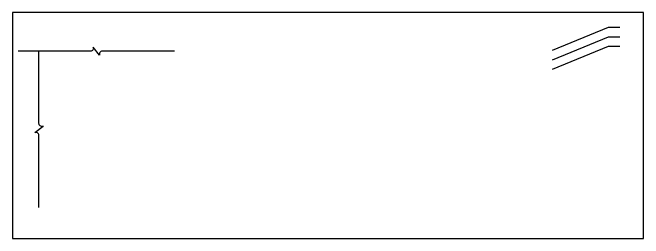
# Model space of a CAD drawing. Extents: x -4754 to 4976, y -23710 to 3942.
# Drawn here: x -4262 to -2951, y -3393 to -2923 of the extents above; entities that cross this region are included whole.
import ezdxf

# ---------------------------------------------------------------- set-up
doc = ezdxf.new("R2010")
doc.units = 0
doc.header["$LTSCALE"] = 3
doc.layers.get('0').update_dxf_attribs({"linetype": 'CONTINUOUS'})

# ---------------------------------------------------------------- blocks, each defined once
blk = doc.blocks.new('CutLine_H')
at = {"color": 1, "linetype": 'Continuous'}
blk.add_lwpolyline([(162.5, 0), (12.5, 0, 0.529473), (6.7, -8.6), (-6.7, 8.6, -0.532815), (-12.5, 0), (-162.5, 0)], format="xyb", dxfattribs=at)
blk = doc.blocks.new('CutLine_V')
at = {"color": 1, "linetype": 'Continuous'}
blk.add_lwpolyline([(0, -162.5), (0, -12.5, 0.529473), (-8.6, -6.7), (8.6, 6.7, -0.532815), (0, 12.5), (0, 162.5)], format="xyb", dxfattribs=at)

msp = doc.modelspace()

# ---------------------------------------------------------------- linework, layer by layer
at = {"linetype": 'Continuous'}
msp.add_lwpolyline([(-4261.985, -2923.226), (-4261.985, -3392.639), (-2950.844, -3392.639), (-2950.844, -2923.226)], close=True, dxfattribs=at)
at = {"color": 3, "linetype": 'Continuous'}
msp.add_lwpolyline([(-3139.728, -3001.144), (-3023.502, -2953.255), (-2999.718, -2953.255)], dxfattribs=at)
at = {"color": 7, "linetype": 'Continuous'}
msp.add_lwpolyline([(-3139.728, -3021.144), (-3023.502, -2973.255), (-2999.718, -2973.255)], dxfattribs=at)
at = {"color": 4, "linetype": 'Continuous'}
msp.add_lwpolyline([(-3139.728, -3041.144), (-3023.502, -2993.255), (-2999.718, -2993.255)], dxfattribs=at)

# ---------------------------------------------------------------- block references
at = {"linetype": 'Continuous'}
for name, p in [('CutLine_H', (-4087.912, -3003.346)), ('CutLine_V', (-4207.27, -3165.97))]:
    msp.add_blockref(name, p, dxfattribs=at)

doc.saveas('drawing.dxf')
